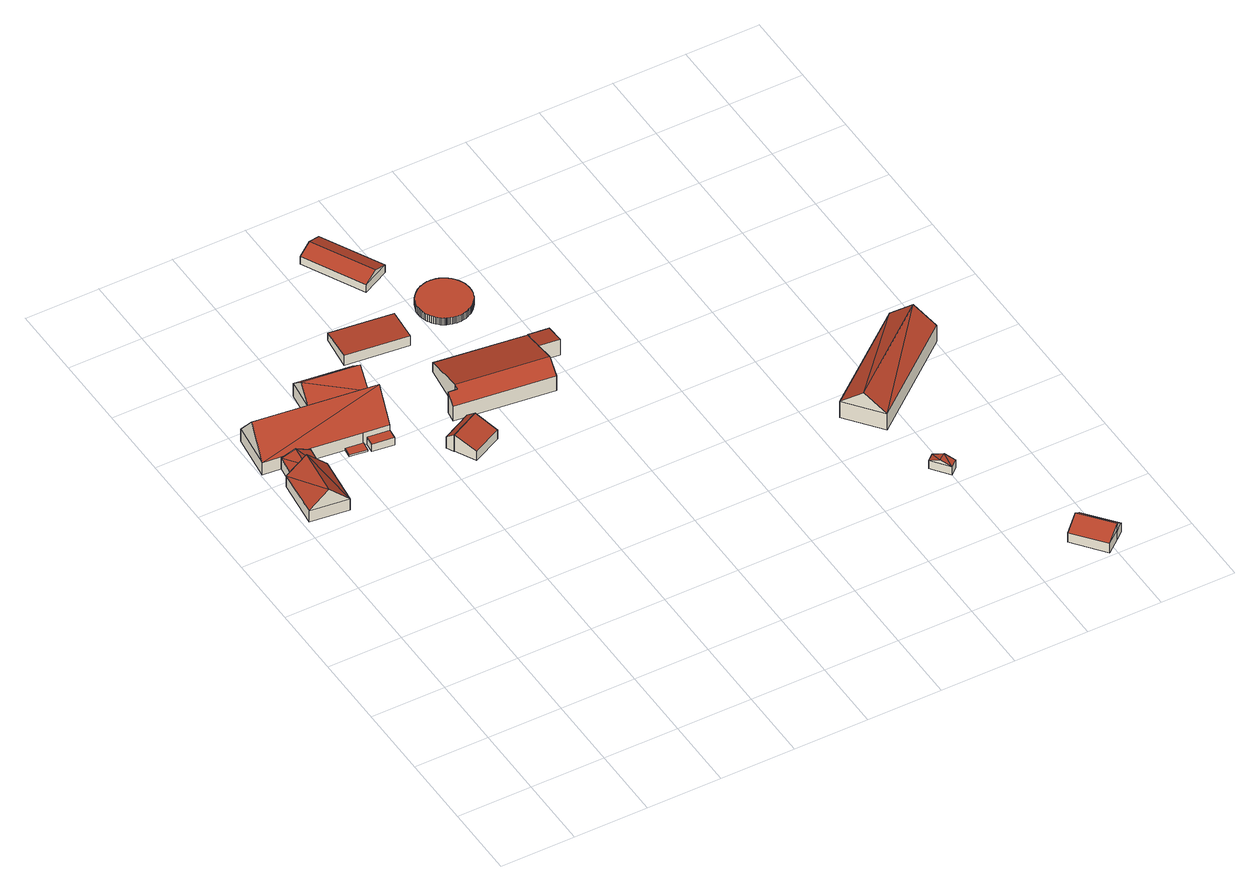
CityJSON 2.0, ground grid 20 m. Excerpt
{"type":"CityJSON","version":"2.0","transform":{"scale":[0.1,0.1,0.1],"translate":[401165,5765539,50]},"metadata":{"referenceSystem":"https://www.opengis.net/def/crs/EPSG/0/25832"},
"CityObjects":{
"building1":{"type":"Building","attributes":{"Gemeindeschluessel":"05515000","Geometrietyp2DReferenz":"3000","function":"31001_1000"},"address":[{"country":"Germany","locality":"Münster","thoroughfareNumber":"234","thoroughfareName":"Hanseller Straße"}],"children":["building1-1","building1-2"]},
"building1-1":{"type":"BuildingPart","attributes":{"roofType":"3100","measuredHeight":5.01},"parents":["building1"],"geometry":[{"type":"Solid","lod":"2","boundaries":[[[[0,1,2,3]],[[4,5,6,7]],[[3,2,5,4]],[[4,8,3]],[[0,3,8]],[[8,9,10,0]],[[9,8,4]],[[4,7,11,9]],[[1,6,5,2]],[[1,0,7,6]],[[10,11,7,0]],[[9,11,10]]]],"semantics":{"surfaces":[{"type":"WallSurface"},{"type":"RoofSurface"},{"type":"GroundSurface"},{"type":"ClosureSurface"}],"values":[[0,0,0,0,1,1,1,1,2,3,3,3]]}}]},
"building1-2":{"type":"BuildingPart","attributes":{"roofType":"3100","measuredHeight":8.29},"parents":["building1"],"geometry":[{"type":"Solid","lod":"2","boundaries":[[[[12,13,14,15]],[[16,17,13,12]],[[18,19,17,16]],[[12,20,16]],[[12,15,21]],[[21,20,12]],[[20,21,18]],[[18,16,20]],[[13,17,19,6,1,14]],[[1,0,10,15,14]],[[19,18,11,7,6]],[[6,7,0,1]],[[7,11,10,0]],[[21,15,10,9,11,18]],[[11,9,10]]]],"semantics":{"surfaces":[{"type":"WallSurface"},{"type":"RoofSurface"},{"type":"GroundSurface"},{"type":"ClosureSurface"}],"values":[[0,0,0,0,1,1,1,1,2,0,0,3,3,0,3]]}}]},
"building2":{"type":"Building","attributes":{"Gemeindeschluessel":"05515000","Geometrietyp2DReferenz":"3000","function":"31001_2700"},"children":["building2-1","building2-2"]},
"building2-1":{"type":"BuildingPart","attributes":{"roofType":"3100","measuredHeight":11.49},"parents":["building2"],"geometry":[{"type":"Solid","lod":"2","boundaries":[[[[22,23,24,25]],[[26,27,23,22]],[[28,29,27,26]],[[30,31,29,28]],[[32,33,31,30]],[[34,35,33,32]],[[36,37,35,34]],[[38,25,39]],[[36,34,39,25]],[[39,32,38]],[[32,30,28,26,22,38]],[[38,22,25]],[[39,34,32]],[[24,23,27,29,31,33,35,37]],[[37,36,25,24]]]],"semantics":{"surfaces":[{"type":"WallSurface"},{"type":"RoofSurface"},{"type":"GroundSurface"},{"type":"ClosureSurface"}],"values":[[0,0,0,0,0,0,0,1,1,1,1,0,0,2,3]]}}]},
"building2-2":{"type":"BuildingPart","attributes":{"roofType":"3100","measuredHeight":8.37},"parents":["building2"],"geometry":[{"type":"Solid","lod":"2","boundaries":[[[[40,41,42,43]],[[44,25,24,41,40]],[[43,42,37,36,45]],[[40,46,44]],[[45,47,43]],[[46,40,43]],[[43,47,46]],[[44,46,47]],[[47,45,44]],[[41,24,37,42]],[[25,44,45,36]],[[37,24,25,36]]]],"semantics":{"surfaces":[{"type":"WallSurface"},{"type":"RoofSurface"},{"type":"GroundSurface"},{"type":"ClosureSurface"}],"values":[[0,0,0,0,0,1,1,1,1,2,0,3]]}}]},
"building3":{"type":"Building","attributes":{"Gemeindeschluessel":"05515000","Geometrietyp2DReferenz":"3000","function":"31001_2700","roofType":"1000","measuredHeight":0.496},"geometry":[{"type":"Solid","lod":"2","boundaries":[[[[48,49,50,51]],[[52,53,49,48]],[[54,55,53,52]],[[51,50,55,54]],[[52,48,51,54]],[[49,53,55,50]]]],"semantics":{"surfaces":[{"type":"WallSurface"},{"type":"RoofSurface"},{"type":"GroundSurface"}],"values":[[0,0,0,0,1,2]]}}]},
"building4":{"type":"Building","attributes":{"Gemeindeschluessel":"05515000","Geometrietyp2DReferenz":"3000","function":"31001_2700","roofType":"1000","measuredHeight":2.28},"geometry":[{"type":"Solid","lod":"2","boundaries":[[[[56,23,57,58]],[[59,60,23,56]],[[61,62,60,59]],[[58,57,62,61]],[[59,56,58,61]],[[23,60,62,57]]]],"semantics":{"surfaces":[{"type":"WallSurface"},{"type":"RoofSurface"},{"type":"GroundSurface"}],"values":[[0,0,0,0,1,2]]}}]},
"building5":{"type":"Building","attributes":{"Gemeindeschluessel":"05515000","Geometrietyp2DReferenz":"3000","function":"51009_1610","roofType":"2100","measuredHeight":5.2},"geometry":[{"type":"Solid","lod":"2","boundaries":[[[[63,64,65,66]],[[67,68,64,63]],[[69,70,68,67]],[[66,65,70,69]],[[67,63,66,69]],[[64,68,70,65]]]],"semantics":{"surfaces":[{"type":"WallSurface"},{"type":"RoofSurface"},{"type":"GroundSurface"}],"values":[[0,0,0,0,1,2]]}}]},
"building6":{"type":"Building","attributes":{"Gemeindeschluessel":"05515000","Geometrietyp2DReferenz":"3000","function":"31001_2700","roofType":"2100","measuredHeight":5.13},"geometry":[{"type":"Solid","lod":"2","boundaries":[[[[67,71,72,73]],[[63,74,71,67]],[[75,76,74,63]],[[73,72,76,75]],[[63,67,73,75]],[[71,74,76,72]]]],"semantics":{"surfaces":[{"type":"WallSurface"},{"type":"RoofSurface"},{"type":"GroundSurface"}],"values":[[0,0,0,0,1,2]]}}]},
"building7":{"type":"Building","attributes":{"Gemeindeschluessel":"05515000","Geometrietyp2DReferenz":"3000","function":"31001_2700","roofType":"2100","measuredHeight":3.1},"geometry":[{"type":"Solid","lod":"2","boundaries":[[[[77,78,79,80]],[[81,82,78,77]],[[83,84,82,81]],[[80,79,84,83]],[[81,77,80,83]],[[78,82,84,79]]]],"semantics":{"surfaces":[{"type":"WallSurface"},{"type":"RoofSurface"},{"type":"GroundSurface"}],"values":[[0,0,0,0,1,2]]}}]},
"building8":{"type":"Building","attributes":{"Gemeindeschluessel":"05515000","Geometrietyp2DReferenz":"3000","function":"31001_2700"},"children":["building8-1","building8-2"]},
"building8-1":{"type":"BuildingPart","attributes":{"roofType":"2100","measuredHeight":4.85},"parents":["building8"],"geometry":[{"type":"Solid","lod":"2","boundaries":[[[[85,86,87,88]],[[89,90,86,85]],[[88,87,91,92,93]],[[94,89,85,88,93]],[[86,90,91,87]],[[92,94,93]],[[91,90,89,94,92]]]],"semantics":{"surfaces":[{"type":"WallSurface"},{"type":"RoofSurface"},{"type":"GroundSurface"},{"type":"ClosureSurface"}],"values":[[0,0,0,1,2,0,3]]}}]},
"building8-2":{"type":"BuildingPart","attributes":{"roofType":"3100","measuredHeight":7.26},"parents":["building8"],"geometry":[{"type":"Solid","lod":"2","boundaries":[[[[95,96,90,89,97]],[[98,99,96,95]],[[100,101,99,98]],[[102,103,101,100]],[[104,105,103,102]],[[106,107,105,104]],[[108,109,107,106]],[[92,91,109,108]],[[104,102,100,98,95,106]],[[97,94,92,108,106,95]],[[96,99,101,103,105,107,109,91,90]],[[94,97,89]],[[91,92,94,89,90]]]],"semantics":{"surfaces":[{"type":"WallSurface"},{"type":"RoofSurface"},{"type":"GroundSurface"},{"type":"ClosureSurface"}],"values":[[0,0,0,0,0,0,0,0,1,1,2,0,3]]}}]},
"building9":{"type":"Building","attributes":{"Gemeindeschluessel":"05515000","Geometrietyp2DReferenz":"3000","function":"31001_2700","roofType":"3100","measuredHeight":4.06},"geometry":[{"type":"Solid","lod":"2","boundaries":[[[[110,111,112,113]],[[114,115,111,110]],[[116,117,115,114]],[[113,112,117,116]],[[110,118,114]],[[116,119,113]],[[113,119,118,110]],[[114,118,119,116]],[[111,115,117,112]]]],"semantics":{"surfaces":[{"type":"WallSurface"},{"type":"RoofSurface"},{"type":"GroundSurface"}],"values":[[0,0,0,0,0,0,1,1,2]]}}]},
"building10":{"type":"Building","attributes":{"Gemeindeschluessel":"05515000","Geometrietyp2DReferenz":"3000","function":"51003_1201","roofType":"1000","measuredHeight":2.06},"geometry":[{"type":"Solid","lod":"2","boundaries":[[[[120,121,122,123]],[[124,125,121,120]],[[126,127,125,124]],[[128,129,127,126]],[[130,131,129,128]],[[132,133,131,130]],[[134,135,133,132]],[[136,137,135,134]],[[138,139,137,136]],[[140,141,139,138]],[[142,143,141,140]],[[144,145,143,142]],[[146,147,145,144]],[[148,149,147,146]],[[150,151,149,148]],[[152,153,151,150]],[[154,155,153,152]],[[156,157,155,154]],[[158,159,157,156]],[[160,161,159,158]],[[162,163,161,160]],[[164,165,163,162]],[[166,167,165,164]],[[168,169,167,166]],[[170,171,169,168]],[[172,173,171,170]],[[174,175,173,172]],[[176,177,175,174]],[[178,179,177,176]],[[180,181,179,178]],[[182,183,181,180]],[[184,185,183,182]],[[186,187,185,184]],[[188,189,187,186]],[[190,191,189,188]],[[192,193,191,190]],[[194,195,193,192]],[[196,197,195,194]],[[198,199,197,196]],[[200,201,199,198]],[[202,203,201,200]],[[204,205,203,202]],[[206,207,205,204]],[[208,209,207,206]],[[210,211,209,208]],[[212,213,211,210]],[[214,215,213,212]],[[216,217,215,214]],[[218,219,217,216]],[[220,221,219,218]],[[222,223,221,220]],[[224,225,223,222]],[[226,227,225,224]],[[228,229,227,226]],[[230,231,229,228]],[[232,233,231,230]],[[234,235,233,232]],[[236,237,235,234]],[[238,239,237,236]],[[240,241,239,238]],[[242,243,241,240]],[[244,245,243,242]],[[246,247,245,244]],[[248,249,247,246]],[[250,251,249,248]],[[252,253,251,250]],[[254,255,253,252]],[[256,257,255,254]],[[258,259,257,256]],[[260,261,259,258]],[[262,263,261,260]],[[264,265,263,262]],[[266,267,265,264]],[[268,269,267,266]],[[270,271,269,268]],[[272,273,271,270]],[[274,275,273,272]],[[276,277,275,274]],[[278,279,277,276]],[[280,281,279,278]],[[282,283,281,280]],[[284,285,283,282]],[[286,287,285,284]],[[123,122,287,286]],[[284,282,280,278,276,274,272,270,268,266,264,262,260,258,256,254,252,250,248,246,244,242,240,238,236,234,232,230,228,226,224,222,220,218,216,214,212,210,208,206,204,202,200,198,196,194,192,190,188,186,184,182,180,178,176,174,172,170,168,166,164,162,160,158,156,154,152,150,148,146,144,142,140,138,136,134,132,130,128,126,124,120,123,286]],[[121,125,127,129,131,133,135,137,139,141,143,145,147,149,151,153,155,157,159,161,163,165,167,169,171,173,175,177,179,181,183,185,187,189,191,193,195,197,199,201,203,205,207,209,211,213,215,217,219,221,223,225,227,229,231,233,235,237,239,241,243,245,247,249,251,253,255,257,259,261,263,265,267,269,271,273,275,277,279,281,283,285,287,122]]]],"semantics":{"surfaces":[{"type":"WallSurface"},{"type":"RoofSurface"},{"type":"GroundSurface"}],"values":[[0,0,0,0,0,0,0,0,0,0,0,0,0,0,0,0,0,0,0,0,0,0,0,0,0,0,0,0,0,0,0,0,0,0,0,0,0,0,0,0,0,0,0,0,0,0,0,0,0,0,0,0,0,0,0,0,0,0,0,0,0,0,0,0,0,0,0,0,0,0,0,0,0,0,0,0,0,0,0,0,0,0,0,0,1,2]]}}]},
"building11":{"type":"Building","attributes":{"Gemeindeschluessel":"05515000","Geometrietyp2DReferenz":"3000","function":"31001_2700","roofType":"3100","measuredHeight":3.66},"geometry":[{"type":"Solid","lod":"2","boundaries":[[[[288,289,290,291]],[[292,293,289,288]],[[294,295,293,292]],[[291,290,295,294]],[[288,296,292]],[[294,297,291]],[[297,296,288]],[[288,291,297]],[[294,292,296]],[[296,297,294]],[[289,293,295,290]]]],"semantics":{"surfaces":[{"type":"WallSurface"},{"type":"RoofSurface"},{"type":"GroundSurface"}],"values":[[0,0,0,0,0,0,1,1,1,1,2]]}}]},
"building12":{"type":"Building","attributes":{"Gemeindeschluessel":"05515000","Geometrietyp2DReferenz":"3000","function":"31001_2700","roofType":"5000","measuredHeight":4.87},"geometry":[{"type":"Solid","lod":"2","boundaries":[[[[298,299,300,301]],[[302,303,299,298]],[[304,305,303,302]],[[306,307,305,304]],[[308,309,307,306]],[[301,300,309,308]],[[310,311,304,302,312]],[[310,301,308]],[[311,310,308]],[[311,308,306]],[[311,306,304]],[[310,312,298,301]],[[312,302,298]],[[299,303,305,307,309,300]]]],"semantics":{"surfaces":[{"type":"WallSurface"},{"type":"RoofSurface"},{"type":"GroundSurface"}],"values":[[0,0,0,0,0,0,1,1,1,0,0,0,0,2]]}}]},
"building13":{"type":"Building","attributes":{"Gemeindeschluessel":"05515000","Geometrietyp2DReferenz":"3000","function":"31001_2700","roofType":"3100","measuredHeight":9.82},"geometry":[{"type":"Solid","lod":"2","boundaries":[[[[313,314,315,316]],[[317,318,314,313]],[[319,320,318,317]],[[316,315,320,319]],[[313,321,317]],[[319,322,316]],[[322,321,313]],[[313,316,322]],[[319,317,321]],[[321,322,319]],[[314,318,320,315]]]],"semantics":{"surfaces":[{"type":"WallSurface"},{"type":"RoofSurface"},{"type":"GroundSurface"}],"values":[[0,0,0,0,0,0,1,1,1,1,2]]}}]}
},
"vertices":[
[118,1172,47],[118,1172,14],[126,1232,14],[126,1232,47],[51,1242,47],[51,1242,14],[43,1181,14],[43,1181,47],[88,1237,64],[81,1176,64],[115,1172,48],[46,1180,48],
[118,1037,48],[118,1037,14],[134,1170,14],[134,1170,48],[14,1050,48],[14,1050,14],[30,1182,48],[30,1182,14],[66,1044,97],[82,1176,97],
[327,1208,50],[327,1208,12],[343,1334,12],[343,1334,50],[260,1216,50],[260,1216,12],[126,1232,50],[126,1232,12],[51,1242,50],[51,1242,12],[2,1247,50],[2,1247,12],[19,1374,50],[19,1374,12],[192,1353,50],[192,1353,12],[335,1271,127],[11,1311,127],
[356,1428,51],[356,1428,12],[204,1446,12],[204,1446,51],[343,1334,51],[192,1353,51],[349,1381,95],[198,1399,95],
[209,1195,20],[209,1195,15],[256,1189,15],[256,1189,20],[212,1222,20],[212,1222,15],[260,1216,20],[260,1216,15],
[327,1208,35],[268,1215,12],[268,1215,35],[323,1179,35],[323,1179,12],[265,1187,35],[265,1187,12],
[513,1129,65],[513,1129,13],[503,1149,13],[503,1149,48],[432,1088,65],[432,1088,13],[422,1108,48],[422,1108,13],
[432,1088,14],[461,1033,14],[461,1033,42],[513,1129,14],[541,1073,42],[541,1073,14],
[374,1575,31],[374,1575,9],[363,1479,9],[363,1479,40],[543,1554,31],[543,1554,9],[531,1459,40],[531,1459,9],
[817,1251,60],[817,1251,11],[825,1316,11],[825,1316,41],[761,1258,60],[761,1258,11],[770,1323,11],[770,1323,40],[770,1323,41],[766,1295,49],
[753,1191,84],[753,1191,11],[761,1258,61],[747,1150,56],[747,1150,11],[485,1182,56],[485,1182,11],[489,1213,77],[489,1213,11],[512,1210,77],[512,1210,11],[513,1220,84],[513,1220,11],[529,1353,40],[529,1353,11],
[449,1830,37],[449,1830,13],[532,1666,13],[532,1666,37],[522,1868,37],[522,1868,13],[606,1704,37],[606,1704,13],[485,1849,53],[569,1685,53],
[738,1520,32],[738,1520,11],[739,1527,11],[739,1527,32],[735,1514,32],[735,1514,11],[733,1508,32],[733,1508,11],[730,1502,32],[730,1502,11],[726,1497,32],[726,1497,11],[722,1492,32],[722,1492,11],[717,1487,32],[717,1487,11],[712,1483,32],[712,1483,11],[707,1479,32],[707,1479,11],[701,1477,32],[701,1477,11],[696,1474,32],[696,1474,11],[691,1472,32],[691,1472,11],[685,1471,32],[685,1471,11],[680,1470,32],[680,1470,11],[675,1469,32],[675,1469,11],[670,1469,32],[670,1469,11],[665,1469,32],[665,1469,11],[661,1470,32],[661,1470,11],[657,1471,32],[657,1471,11],[653,1471,32],[653,1471,11],[649,1473,32],[649,1473,11],[646,1474,32],[646,1474,11],[642,1475,32],[642,1475,11],[640,1476,32],[640,1476,11],[638,1477,32],[638,1477,11],[635,1479,32],[635,1479,11],[631,1481,32],[631,1481,11],[628,1483,32],[628,1483,11],[625,1486,32],[625,1486,11],[622,1489,32],[622,1489,11],[619,1492,32],[619,1492,11],[616,1496,32],[616,1496,11],[613,1500,32],[613,1500,11],[610,1504,32],[610,1504,11],[608,1509,32],[608,1509,11],[605,1514,32],[605,1514,11],[604,1519,32],[604,1519,11],[602,1525,32],[602,1525,11],[601,1531,32],[601,1531,11],[601,1537,32],[601,1537,11],[601,1543,32],[601,1543,11],[601,1550,32],[601,1550,11],[603,1556,32],[603,1556,11],[605,1563,32],[605,1563,11],[607,1569,32],[607,1569,11],[610,1575,32],[610,1575,11],[614,1580,32],[614,1580,11],[618,1585,32],[618,1585,11],[623,1590,32],[623,1590,11],[628,1594,32],[628,1594,11],[633,1598,32],[633,1598,11],[638,1601,32],[638,1601,11],[643,1603,32],[643,1603,11],[649,1605,32],[649,1605,11],[654,1607,32],[654,1607,11],[659,1608,32],[659,1608,11],[664,1609,32],[664,1609,11],[669,1609,32],[669,1609,11],[674,1609,32],[674,1609,11],[679,1608,32],[679,1608,11],[683,1608,32],[683,1608,11],[687,1607,32],[687,1607,11],[691,1606,32],[691,1606,11],[694,1605,32],[694,1605,11],[698,1603,32],[698,1603,11],[701,1602,32],[701,1602,11],[704,1600,32],[704,1600,11],[707,1598,32],[707,1598,11],[710,1596,32],[710,1596,11],[713,1594,32],[713,1594,11],[716,1591,32],[716,1591,11],[720,1588,32],[720,1588,11],[723,1585,32],[723,1585,11],[726,1581,32],[726,1581,11],[729,1577,32],[729,1577,11],[731,1573,32],[731,1573,11],[734,1568,32],[734,1568,11],[736,1563,32],[736,1563,11],[738,1558,32],[738,1558,11],[739,1552,32],[739,1552,11],[740,1546,32],[740,1546,11],[740,1540,32],[740,1540,11],[740,1533,32],[740,1533,11],
[1382,490,36],[1382,490,10],[1363,475,10],[1363,475,36],[1419,443,36],[1419,443,10],[1399,427,36],[1399,427,10],[1401,466,47],[1381,451,47],
[1619,36,42],[1619,36,13],[1639,53,13],[1639,53,42],[1580,5,42],[1580,5,13],[1514,87,42],[1514,87,13],[1553,119,42],[1553,119,13],[1573,135,42],[1573,135,13],[1619,37,62],[1553,119,62],[1619,36,62],
[1530,939,59],[1530,939,8],[1274,734,8],[1274,734,59],[1604,846,59],[1604,846,8],[1348,641,59],[1348,641,8],[1567,893,106],[1311,687,106]
]}
